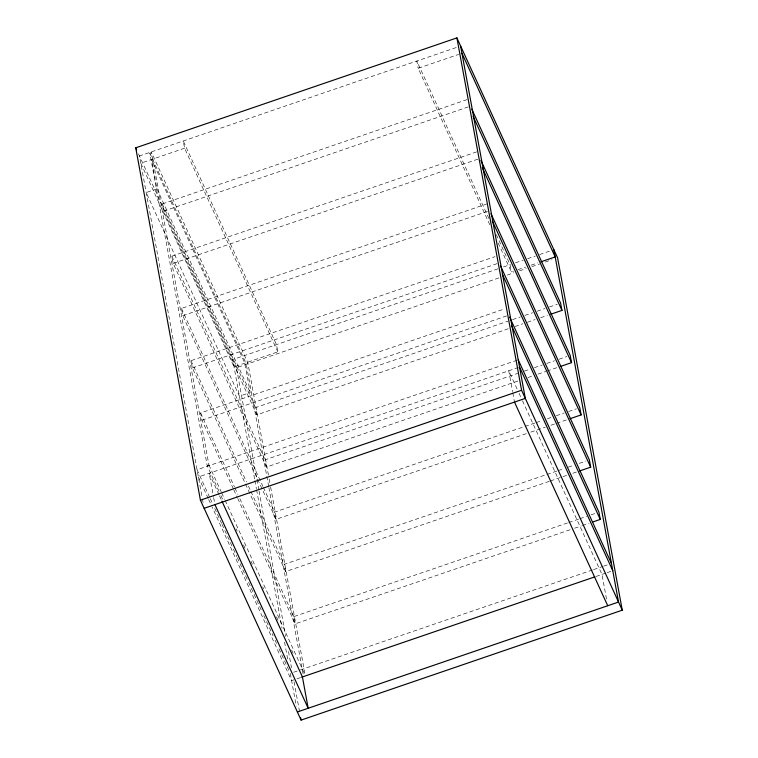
<?xml version="1.0" encoding="UTF-8"?>
<svg xmlns="http://www.w3.org/2000/svg" width="758" height="758" viewBox="0 0 758 758"><rect width="100%" height="100%" fill="white"/><g stroke="black" fill="none" stroke-linecap="round" stroke-linejoin="round"><path stroke-width="0.57" stroke-dasharray="3.79 2.84" d="M456.25 47.536L139.472 155.958L202.225 497.873M218.967 491.336L207.18 465.592L149.847 153.163L151.6 152.566L247.847 362.817L268.948 477.796M184.592 148.208L140.798 163.197L234.032 366.853L277.826 351.864L276.49 344.615L183.265 140.969L184.592 148.208L277.826 351.864M489.81 224.756L418.17 68.267L458.675 54.405M156.991 188.865L146.19 192.56L239.414 396.216L250.216 392.511L244.834 363.148L151.6 159.502L156.991 188.865L250.216 392.511M508.305 328.764L256.848 414.825L163.614 211.179L162.288 203.93L467.392 99.516M163.614 211.179L468.719 106.755M517.885 381.018L266.428 467.08L173.194 263.433L171.867 256.185L476.971 151.771M173.194 263.433L478.298 159.009M526.346 433.652L276.007 519.334L182.773 315.688L181.446 308.44L486.551 204.025M182.773 315.688L487.877 211.264M549.332 481.321L285.586 571.589L192.352 367.943L191.025 360.694L495.012 256.659M192.352 367.943L497.456 263.519M497.911 268.834L232.697 359.605L254.679 479.388M503.501 266.92L510.219 264.627M515.544 262.799L523.21 260.184M527.587 258.677L535.252 256.062M539.63 254.555L552.771 250.064M498.148 242.977L511.394 271.923L513.583 271.165M517.97 269.668L525.626 267.043M531.102 265.177L537.678 262.922M268.692 486.522L246.094 363.414L247.847 362.817M258.838 489.848L236.42 367.744L499.399 277.741M507.235 275.059L513.943 272.757M519.543 270.843L526.251 268.55M531.851 266.636L539.687 263.955M545.277 262.041L551.995 259.738M233.331 488.796L201.931 420.197L200.605 412.958L504.591 308.913M201.931 420.197L507.036 315.773M256.848 414.825L255.512 407.586L508.097 321.136M512.569 319.611L520.386 316.929M524.858 315.404L532.685 312.722M537.147 311.197L544.974 308.515M549.446 306.99L557.272 304.309M515.014 326.471L522.83 323.789M527.303 322.264L535.129 319.582M540.719 317.668L547.418 315.375M207.18 465.592L208.933 464.986L151.6 152.566M517.108 360.211L197.061 469.752L209.814 497.618M518.434 367.459L198.388 476.99L208.204 498.432M266.428 467.08L265.092 459.841L517.676 373.391M524.375 371.098L529.965 369.184M534.437 367.658L542.264 364.977M546.726 363.452L554.553 360.77M559.025 359.245L566.851 356.563M527.947 377.579L532.41 376.044M538 374.13L545.826 371.458M546.944 371.069L556.997 367.63M276.007 519.334L274.671 512.095L523.901 426.792M525.019 426.413L535.072 422.973M536.19 422.585L541.78 420.681M547.371 418.767L551.843 417.232M556.306 415.706L564.132 413.025M568.604 411.499L576.421 408.818M530.818 432.126L545.343 427.152M550.933 425.238L555.406 423.713M556.524 423.334L566.577 419.885M285.586 571.589L284.25 564.35L545.769 474.84M546.888 474.461L556.95 471.021M558.068 470.633L563.649 468.719M568.121 467.193L573.711 465.279M579.302 463.365L586 461.072M550.45 480.942L567.221 475.2M572.802 473.286L577.274 471.76M570.092 529.747L295.156 623.843L293.829 616.605L567.647 522.887M568.756 522.508L578.818 519.069M579.936 518.68L586.645 516.388M591.107 514.862L595.58 513.327M574.564 528.222L581.263 525.929M582.381 525.54L589.089 523.247M293.649 672.251L299.239 670.337M300.367 669.949L592.434 569.988M593.552 569.609L602.506 566.548M603.624 566.16L608.096 564.625M300.575 677.576L291.622 680.646L212.126 507.007M595.996 576.468L606.068 573.02M607.186 572.641L612.786 570.727M488.967 218.588L416.834 61.028L418.17 68.267M496.329 234.667L510.068 264.675L511.394 271.923M517.089 388.996L508.751 370.766L512.579 391.649M519.05 393.279L521.997 399.712M522.489 400.783L601.985 574.422L606.665 599.938M149.847 153.163L246.094 363.414M162.288 203.93L255.512 407.586M138.534 153.921L236.42 367.744M171.867 256.185L265.092 459.841M181.446 308.44L262.893 486.371M263.386 487.441L274.671 512.095M191.025 360.694L246.473 481.813M248.434 486.105L250.396 490.388M250.889 491.468L284.25 564.35M200.605 412.958L234.459 486.911M234.952 487.981L237.889 494.415M239.86 498.698L293.829 616.605M233.824 489.867L237.263 497.371M237.747 498.442L295.156 623.843M208.933 464.986L221.213 491.809M221.706 492.88L224.652 499.314M225.145 500.384L304.697 674.165M220.938 495.628L222.899 499.92M236.155 528.876L237.14 531.026M243.526 544.964L244.995 548.186M250.889 561.062L252.367 564.274M262.675 586.806L263.661 588.947M276.424 616.841L278.394 621.134M291.65 650.089L293.119 653.311M219.005 494.728L209.189 473.295L213.453 496.499M219.498 495.808L221.459 500.09M210.307 498.688L212.761 504.051M214.722 508.334L221.592 523.342M222.085 524.413L232.877 547.996M233.369 549.067L236.809 556.571M237.301 557.642L248.093 581.225M248.586 582.296L261.339 610.162M263.793 615.524L273.117 635.886M275.078 640.169L276.556 643.39M279.001 648.744L288.817 670.186M208.696 499.503L211.643 505.937M512.796 392.815L514.284 400.935M269.166 478.961L270.445 485.925M270.653 487.091L305.19 675.236M268.901 487.688L303.437 675.833M259.046 491.013L285.728 636.369M288.504 651.492L291.489 667.77M294.047 681.726L299.817 713.126M254.896 480.544L256.394 488.692M256.602 489.848L282.004 628.23M284.563 642.187L287.765 659.631M290.295 673.398L296.302 706.162M213.661 497.655L214.94 504.62M202.433 499.01L203.078 502.516"/><path stroke-width="1.14" d="M135.739 147.819L456.903 37.9L557.585 257.824L622.261 610.181L301.097 720.1L200.415 500.176L135.739 147.819L136.677 149.857M540.956 261.804L555.188 256.934L461.963 53.278M550.772 314.229L561.953 310.401L560.617 303.162L471.808 109.161M560.351 366.484L571.532 362.656L570.196 355.417L480.894 160.345M200.415 500.176L521.58 390.256L456.903 37.9M204.139 508.315L525.303 398.395L460.627 46.039M569.931 418.738L581.111 414.91L579.775 407.671L490.966 213.671M579.51 470.993L590.69 467.165L589.354 459.926L500.545 265.925M592.443 522.101L600.26 519.42L598.934 512.181L509.632 317.109M301.693 677.197L594.878 576.847M297.373 711.961L618.528 602.041L553.861 249.685M473.134 116.4L561.953 310.401M482.221 167.584L571.532 362.656M492.293 220.91L581.111 414.91M502.365 274.235L590.69 467.165M511.451 325.419L600.26 519.42M518.226 359.832L611.45 563.478M519.552 367.071L612.786 570.727M521.58 390.256L622.261 610.181M514.502 402.091L607.726 605.737M221.952 501.161L302.423 676.941L308.174 708.266L214.94 504.62M300.67 717.779L301.097 720.1"/></g></svg>
